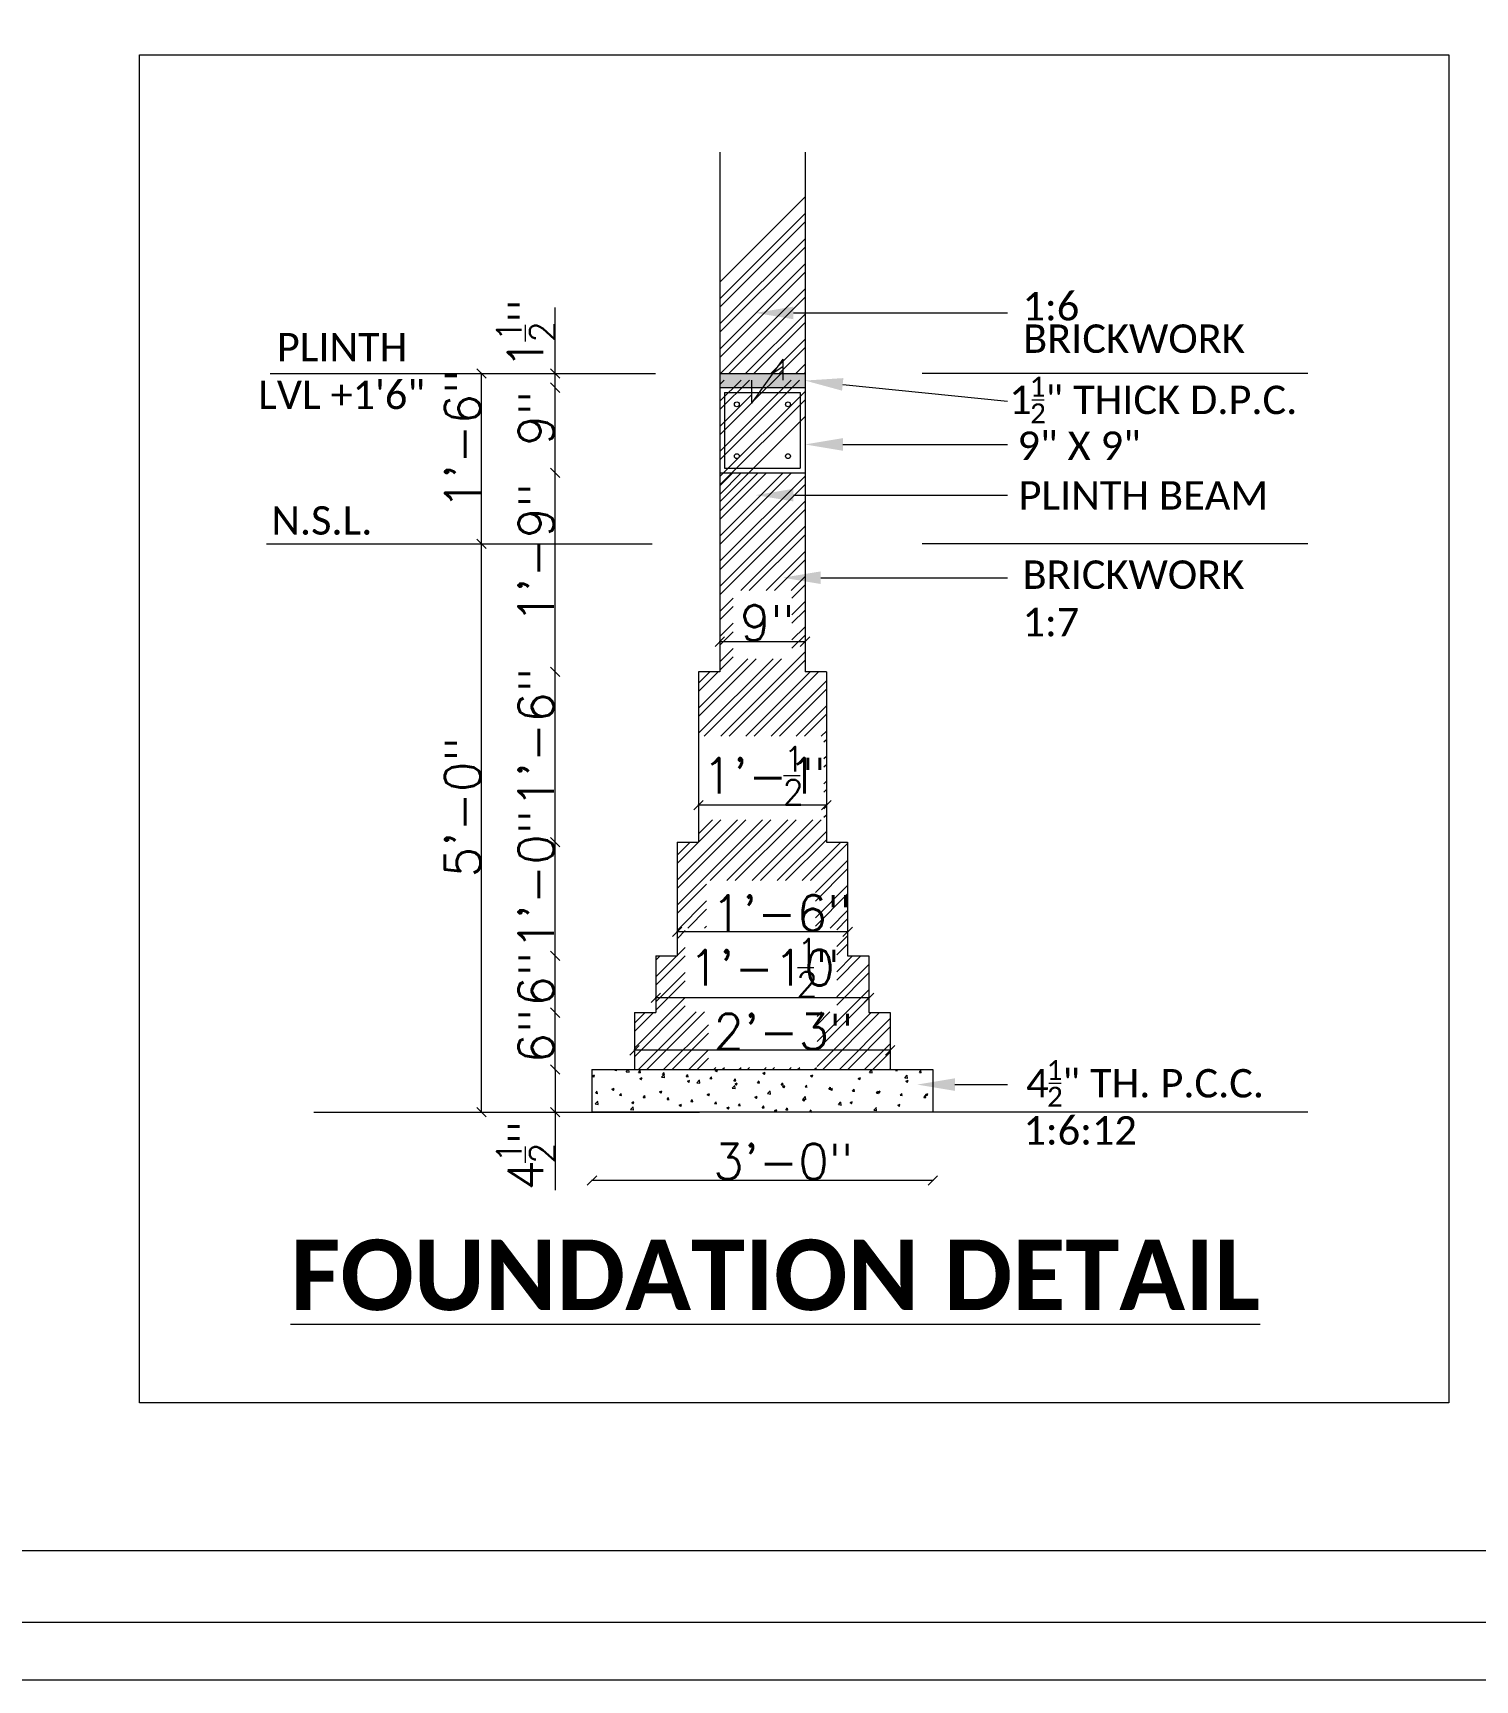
# Model space of a CAD drawing. Header units: metres. Extents: x 0 to 66.7, y 0 to 52.7.
# Drawn here: x 18.53 to 27.88, y 0 to 10.68 of the extents above; entities that cross this region are included whole.
import ezdxf

# ---------------------------------------------------------------- set-up
doc = ezdxf.new("R2010")
doc.units = ezdxf.units.M
doc.linetypes.add('HIDDEN', pattern=[0.375, 0.25, -0.125])
doc.layers.add('TEXT', color=7, linetype='Continuous', lineweight=18)
doc.styles.add('MtXpl_Calibri', font='calibri.ttf')
doc.styles.get("Standard").update_dxf_attribs({"font": 'simplex.shx'})

msp = doc.modelspace()

# ---------------------------------------------------------------- hatches: boundary and pattern name
at = {"lineweight": 0}
msp.add_hatch(color=256, dxfattribs=at).paths.add_polyline_path([(23.53513, 8.47441), (22.98237, 8.47441), (22.98237, 8.38228), (23.53513, 8.38228)])

# ---------------------------------------------------------------- linework, layer by layer
for p, q in [((22.98237, 9.91033), (22.98237, 8.47441)), ((23.53513, 9.91033), (23.53513, 8.47441)), ((21.91406, 8.47441), (21.91406, 8.90195)), ((23.45971, 8.86714), (24.84881, 8.86714)), ((21.72254, 8.6825), (21.72254, 8.78928)), ((23.39127, 8.56609), (23.18748, 8.28235)), ((23.39127, 8.56609), (23.39127, 8.43158)), ((21.43735, 7.36506), (21.43735, 8.47825)), ((21.91406, 7.82569), (21.91406, 8.47825)), ((21.91406, 8.37844), (21.91406, 8.47441)), ((22.98237, 8.47441), (23.53513, 8.47441)), ((22.98237, 8.47441), (22.98237, 8.38228)), ((23.53513, 8.47441), (23.53513, 8.38228)), ((22.98237, 8.38228), (22.98237, 7.82953)), ((22.98237, 8.38228), (23.53513, 8.38228)), ((23.01308, 8.35157), (23.01308, 7.86023)), ((23.01308, 8.35157), (23.50442, 8.35157)), ((23.18748, 8.43158), (23.18748, 8.28235)), ((23.50442, 8.35157), (23.50442, 7.86023)), ((23.53513, 8.38228), (23.53513, 7.82953)), ((23.77954, 8.4035), (24.84881, 8.2948)), ((25.00632, 8.30303), (25.08668, 8.30303)), ((23.7808, 8.0139), (24.84881, 8.0139)), ((21.91406, 6.53592), (21.91406, 7.83336)), ((22.98237, 7.82953), (23.53513, 7.82953)), ((22.98237, 7.82953), (22.98237, 6.53976)), ((23.01308, 7.86023), (23.50442, 7.86023)), ((23.53513, 7.82953), (23.53513, 6.53976)), ((23.45971, 7.68532), (24.84881, 7.68532)), ((21.43735, 3.68002), (21.43735, 7.37274)), ((23.63696, 7.14957), (24.84881, 7.14957)), ((23.53897, 6.73454), (22.97853, 6.73454)), ((21.91406, 5.43041), (21.91406, 6.5436)), ((22.98237, 6.53976), (22.84418, 6.53976)), ((22.84418, 6.53976), (22.84418, 5.43425)), ((23.67332, 6.53976), (23.53513, 6.53976)), ((23.67332, 6.53976), (23.67332, 5.43425)), ((23.39612, 5.86605), (23.5029, 5.86605)), ((23.67716, 5.67453), (22.84035, 5.67453)), ((21.91406, 4.69341), (21.91406, 5.43809)), ((22.706, 5.43425), (22.706, 4.69725)), ((22.706, 5.43425), (22.84418, 5.43425)), ((23.67332, 5.43425), (23.81151, 5.43425)), ((23.81151, 5.43425), (23.81151, 4.69725)), ((23.81535, 4.85243), (22.70216, 4.85243)), ((21.91406, 4.3249), (21.91406, 4.70108)), ((22.56781, 4.69725), (22.56781, 4.32874)), ((22.56781, 4.69725), (22.706, 4.69725)), ((23.48559, 4.62047), (23.59237, 4.62047)), ((23.81151, 4.69725), (23.9497, 4.69725)), ((23.9497, 4.69725), (23.9497, 4.32874)), ((23.95353, 4.42503), (22.56397, 4.42503)), ((21.91406, 3.9564), (21.91406, 4.33258)), ((22.42962, 4.32874), (22.42962, 3.96024)), ((22.42962, 4.32874), (22.56781, 4.32874)), ((23.9497, 4.32874), (24.08788, 4.32874)), ((24.08788, 4.32874), (24.08788, 3.96024)), ((24.09172, 4.08435), (22.42578, 4.08435)), ((21.91406, 3.96024), (21.91406, 3.68002)), ((22.15324, 3.96024), (22.15324, 3.68386)), ((22.15324, 3.96024), (24.36426, 3.96024)), ((24.36426, 3.96024), (24.36426, 3.68386)), ((24.50766, 3.86221), (24.84881, 3.86221)), ((25.1163, 3.87073), (25.19666, 3.87073)), ((21.91406, 3.68386), (21.91406, 3.177)), ((24.36426, 3.68386), (22.15324, 3.68386)), ((21.72254, 3.35462), (21.72254, 3.4614)), ((24.3681, 3.24059), (22.1494, 3.24059))]:
    msp.add_line(p, q, dxfattribs=at)
at = {"linetype": 'Continuous', "lineweight": 0}
for p, q in [((22.98237, 9.0671), (23.53513, 9.61985)), ((22.98237, 8.95852), (23.53513, 9.51128)), ((22.98237, 8.90424), (23.53513, 9.45699)), ((22.98237, 8.79567), (23.53513, 9.34842)), ((22.98237, 8.74138), (23.53513, 9.29414)), ((22.98237, 8.63281), (23.53513, 9.18557)), ((22.98237, 8.57852), (23.53513, 9.13128)), ((22.98683, 8.47441), (23.53513, 9.02271)), ((23.04111, 8.47441), (23.53513, 8.96842)), ((23.14969, 8.47441), (23.53513, 8.85985)), ((23.20397, 8.47441), (23.53513, 8.80557)), ((23.31254, 8.47441), (23.53513, 8.69699)), ((23.36683, 8.47441), (23.53513, 8.64271)), ((23.20383, 8.29838), (23.39127, 8.48581)), ((23.32764, 8.47749), (23.39127, 8.52)), ((23.4754, 8.47441), (23.53513, 8.53414)), ((23.52969, 8.47441), (23.53513, 8.47985)), ((22.98237, 8.29406), (23.1199, 8.43158)), ((22.98237, 7.96834), (23.44561, 8.43158)), ((22.98237, 8.40263), (23.01133, 8.43158)), ((22.98237, 8.23977), (23.17418, 8.43158)), ((22.98237, 7.91406), (23.4999, 8.43158)), ((22.98237, 7.80549), (23.53513, 8.35824)), ((22.98237, 8.1312), (23.18748, 8.33631)), ((22.98237, 7.7512), (23.53513, 8.30396)), ((22.98237, 8.07692), (23.18748, 8.28202)), ((22.98237, 7.64263), (23.53513, 8.19539)), ((22.98237, 7.74445), (23.06745, 7.82953)), ((22.98237, 7.58159), (23.23031, 7.82953)), ((22.98237, 7.41873), (23.39317, 7.82953)), ((22.98237, 7.69016), (23.12174, 7.82953)), ((22.98237, 7.5273), (23.2846, 7.82953)), ((22.98237, 7.36445), (23.44745, 7.82953)), ((22.98237, 7.25587), (23.53513, 7.80863)), ((22.98237, 7.20159), (23.53513, 7.75434)), ((22.98237, 7.09302), (23.53513, 7.64577)), ((22.98237, 7.03873), (23.53513, 7.59149)), ((23.11921, 7.067), (23.53513, 7.48292)), ((23.1735, 7.067), (23.53513, 7.42863)), ((23.28207, 7.067), (23.53513, 7.32006)), ((23.33636, 7.067), (23.53513, 7.26577)), ((23.44493, 7.067), (23.53513, 7.1572)), ((23.4501, 7.01789), (23.53513, 7.10292)), ((22.98237, 6.93016), (23.06901, 7.0168)), ((22.98237, 6.87587), (23.06901, 6.96251)), ((23.4501, 6.90932), (23.53513, 6.99434)), ((22.98237, 6.7673), (23.06901, 6.85394)), ((23.4501, 6.85503), (23.53513, 6.94006)), ((22.98237, 6.71302), (23.06901, 6.79966)), ((23.4501, 6.74646), (23.53513, 6.83149)), ((23.4501, 6.69218), (23.53513, 6.7772)), ((22.84418, 6.3034), (23.16481, 6.62403)), ((22.84418, 6.14054), (23.32767, 6.62403)), ((22.84418, 6.24911), (23.2191, 6.62403)), ((22.88051, 6.12258), (23.38196, 6.62403)), ((22.98237, 6.60445), (23.06901, 6.69108)), ((22.98237, 6.55016), (23.06901, 6.6368)), ((22.98908, 6.12258), (23.53513, 6.66863)), ((22.84418, 6.46626), (22.91769, 6.53976)), ((22.84418, 6.41197), (22.97198, 6.53976)), ((23.04337, 6.12258), (23.53513, 6.61434)), ((23.15194, 6.12258), (23.56912, 6.53976)), ((23.20622, 6.12258), (23.6234, 6.53976)), ((23.31479, 6.12258), (23.67332, 6.4811)), ((23.36908, 6.12258), (23.67332, 6.42682)), ((23.47765, 6.12258), (23.67332, 6.31825)), ((23.53194, 6.12258), (23.67332, 6.26396)), ((23.64051, 6.12258), (23.67332, 6.15539)), ((23.65702, 6.08481), (23.67332, 6.1011)), ((23.65702, 5.97624), (23.67332, 5.99253)), ((23.65702, 5.92195), (23.67332, 5.93825)), ((23.65702, 5.81338), (23.67332, 5.82968)), ((23.65702, 5.75909), (23.67332, 5.77539)), ((23.65702, 5.65052), (23.67332, 5.66682)), ((22.706, 5.18807), (23.09694, 5.57901)), ((22.706, 5.02521), (23.2598, 5.57901)), ((22.706, 5.13378), (23.15122, 5.57901)), ((22.84418, 5.48911), (22.93408, 5.57901)), ((22.84418, 5.43483), (22.98837, 5.57901)), ((22.91996, 5.18489), (23.31408, 5.57901)), ((23.02853, 5.18489), (23.42265, 5.57901)), ((23.08282, 5.18489), (23.47694, 5.57901)), ((23.19139, 5.18489), (23.58551, 5.57901)), ((23.24567, 5.18489), (23.6398, 5.57901)), ((23.65702, 5.59624), (23.67332, 5.61253)), ((23.35424, 5.18489), (23.67332, 5.50396)), ((23.40853, 5.18489), (23.67332, 5.44968)), ((22.706, 5.35093), (22.78932, 5.43425)), ((22.706, 5.29664), (22.84361, 5.43425)), ((23.5171, 5.18489), (23.76647, 5.43425)), ((23.57139, 5.18489), (23.81151, 5.42501)), ((23.60216, 5.10709), (23.81151, 5.31644)), ((23.60216, 5.0528), (23.81151, 5.26215)), ((22.706, 4.97093), (22.89672, 5.16165)), ((23.60216, 4.94423), (23.81151, 5.15358)), ((22.706, 4.86235), (22.89672, 5.05308)), ((23.60216, 4.88995), (23.81151, 5.09929)), ((22.77467, 4.87674), (22.89672, 4.99879)), ((23.69753, 4.87674), (23.81151, 4.99072)), ((23.74053, 4.86546), (23.81151, 4.93644)), ((22.706, 4.80807), (22.75835, 4.86043)), ((22.88324, 4.87674), (22.89672, 4.89022)), ((23.74053, 4.75689), (23.81151, 4.82787)), ((22.706, 4.6995), (22.75835, 4.75185)), ((23.74053, 4.7026), (23.81151, 4.77358)), ((22.56781, 4.50702), (22.75835, 4.69757)), ((22.56781, 4.56131), (22.70374, 4.69725)), ((22.56781, 4.66988), (22.59517, 4.69725)), ((23.74053, 4.59403), (23.84374, 4.69725)), ((23.74053, 4.53974), (23.89803, 4.69725)), ((23.74053, 4.43117), (23.9497, 4.64034)), ((22.56781, 4.39845), (22.75835, 4.589)), ((22.56781, 4.34417), (22.75835, 4.53471)), ((23.74053, 4.37689), (23.9497, 4.58605)), ((22.42962, 4.09741), (22.75835, 4.42614)), ((23.61411, 4.1419), (23.9497, 4.47748)), ((23.61411, 4.08761), (23.9497, 4.4232)), ((22.42962, 4.04312), (22.75835, 4.37185)), ((22.42962, 4.26026), (22.4981, 4.32874)), ((22.42962, 4.20598), (22.55238, 4.32874)), ((22.45531, 3.96024), (22.82824, 4.33317)), ((22.50959, 3.96024), (22.88253, 4.33317)), ((23.61411, 4.30475), (23.64253, 4.33317)), ((23.61411, 4.25047), (23.69682, 4.33317)), ((23.61411, 3.97904), (23.96381, 4.32874)), ((23.64959, 3.96024), (24.0181, 4.32874)), ((23.75816, 3.96024), (24.08788, 4.28996)), ((22.61816, 3.96024), (22.90867, 4.25074)), ((22.67245, 3.96024), (22.90867, 4.19646)), ((23.81245, 3.96024), (24.08788, 4.23567)), ((22.78102, 3.96024), (22.90867, 4.08789)), ((23.92102, 3.96024), (24.08788, 4.1271)), ((23.97531, 3.96024), (24.08788, 4.07281)), ((22.30191, 3.95458), (22.30666, 3.96024)), ((22.30191, 3.95458), (22.31476, 3.95346)), ((22.31437, 3.95279), (22.313, 3.96024)), ((22.37498, 3.94566), (22.38897, 3.96024)), ((22.3937, 3.9422), (22.3916, 3.96024)), ((22.45609, 3.94109), (22.46646, 3.95344)), ((22.46856, 3.9393), (22.46607, 3.95278)), ((22.83531, 3.96024), (22.90867, 4.0336)), ((22.94388, 3.96024), (22.95763, 3.97399)), ((22.95268, 3.95363), (22.96773, 3.95941)), ((22.95268, 3.95363), (22.96337, 3.94642)), ((22.96298, 3.94575), (22.96734, 3.95874)), ((22.99816, 3.96024), (23.01192, 3.97399)), ((23.10674, 3.96024), (23.12049, 3.97399)), ((23.16102, 3.96024), (23.17478, 3.97399)), ((23.26959, 3.96024), (23.28335, 3.97399)), ((23.32388, 3.96024), (23.33763, 3.97399)), ((23.43245, 3.96024), (23.4462, 3.97399)), ((23.48674, 3.96024), (23.50049, 3.97399)), ((23.59531, 3.96024), (23.60906, 3.97399)), ((23.95239, 3.94157), (23.96913, 3.95902)), ((23.9711, 3.93812), (23.96873, 3.95854)), ((24.08388, 3.96024), (24.08788, 3.96424)), ((24.12228, 3.9544), (24.12717, 3.96024)), ((24.12228, 3.95441), (24.13513, 3.95328)), ((24.13474, 3.95261), (24.13333, 3.96024)), ((24.27646, 3.94092), (24.28682, 3.95327)), ((22.15422, 3.91873), (22.16927, 3.92451)), ((22.15422, 3.91873), (22.16491, 3.91152)), ((22.16452, 3.91085), (22.16888, 3.92384)), ((22.37498, 3.94566), (22.3941, 3.94269)), ((22.45609, 3.94109), (22.46894, 3.93997)), ((22.46314, 3.90151), (22.47819, 3.90729)), ((22.46314, 3.90151), (22.47383, 3.8943)), ((22.47344, 3.89364), (22.4778, 3.90663)), ((22.6044, 3.91008), (22.62114, 3.92753)), ((22.6044, 3.91008), (22.62352, 3.90711)), ((22.61028, 3.92761), (22.62064, 3.93996)), ((22.61028, 3.92761), (22.62313, 3.92648)), ((22.62274, 3.92581), (22.62025, 3.93929)), ((22.62311, 3.90662), (22.62074, 3.92704)), ((22.76446, 3.91412), (22.77482, 3.92647)), ((22.76446, 3.91412), (22.77731, 3.91299)), ((22.77207, 3.8843), (22.78712, 3.89007)), ((22.77207, 3.8843), (22.78276, 3.87708)), ((22.77692, 3.91232), (22.77444, 3.9258)), ((22.78237, 3.87642), (22.78673, 3.88941)), ((22.83381, 3.8745), (22.85056, 3.89195)), ((22.83381, 3.8745), (22.85293, 3.87153)), ((22.85253, 3.87104), (22.85015, 3.89146)), ((22.91864, 3.90063), (22.92901, 3.91298)), ((22.91864, 3.90063), (22.93149, 3.8995)), ((22.9311, 3.89884), (22.92862, 3.91231)), ((23.06323, 3.83892), (23.07997, 3.85637)), ((23.07282, 3.88714), (23.08567, 3.88601)), ((23.07283, 3.88714), (23.08319, 3.89949)), ((23.08194, 3.83546), (23.07957, 3.85588)), ((23.08099, 3.86708), (23.09604, 3.87286)), ((23.08099, 3.86708), (23.09169, 3.85987)), ((23.08529, 3.88535), (23.0828, 3.89882)), ((23.0913, 3.8592), (23.09565, 3.87219)), ((23.22701, 3.87365), (23.23737, 3.886)), ((23.22701, 3.87365), (23.23986, 3.87252)), ((23.23947, 3.87186), (23.23698, 3.88533)), ((23.26161, 3.93641), (23.27666, 3.94219)), ((23.26161, 3.93641), (23.2723, 3.9292)), ((23.27191, 3.92853), (23.27627, 3.94152)), ((23.38119, 3.86016), (23.39155, 3.87251)), ((23.38119, 3.86016), (23.39404, 3.85904)), ((23.38992, 3.84987), (23.40497, 3.85564)), ((23.38992, 3.84987), (23.40061, 3.84265)), ((23.39365, 3.85837), (23.39117, 3.87184)), ((23.40022, 3.84199), (23.40458, 3.85498)), ((23.53537, 3.84667), (23.54574, 3.85902)), ((23.53537, 3.84667), (23.54822, 3.84555)), ((23.54783, 3.84488), (23.54535, 3.85835)), ((23.57053, 3.9192), (23.58559, 3.92497)), ((23.57053, 3.9192), (23.58123, 3.91198)), ((23.58084, 3.91132), (23.5852, 3.92431)), ((23.87946, 3.90198), (23.89451, 3.90776)), ((23.87946, 3.90198), (23.89015, 3.89477)), ((23.88976, 3.8941), (23.89412, 3.90709)), ((23.95239, 3.94157), (23.9715, 3.93861)), ((24.1818, 3.90599), (24.19854, 3.92344)), ((24.1818, 3.90599), (24.20092, 3.90303)), ((24.18839, 3.88477), (24.20344, 3.89054)), ((24.18839, 3.88477), (24.19908, 3.87755)), ((24.20052, 3.90254), (24.19814, 3.92296)), ((24.19869, 3.87689), (24.20305, 3.88988)), ((24.27646, 3.94092), (24.28931, 3.93979)), ((24.28892, 3.93912), (24.28644, 3.9526)), ((22.17407, 3.73626), (22.19081, 3.75371)), ((22.17756, 3.80638), (22.18792, 3.81873)), ((22.17756, 3.80638), (22.1904, 3.80526)), ((22.19002, 3.80459), (22.18753, 3.81806)), ((22.19278, 3.73281), (22.19041, 3.75322)), ((22.28253, 3.83218), (22.29758, 3.83796)), ((22.28253, 3.83218), (22.29322, 3.82497)), ((22.29283, 3.8243), (22.29719, 3.83729)), ((22.33174, 3.79289), (22.3421, 3.80524)), ((22.33174, 3.79289), (22.34459, 3.79177)), ((22.3442, 3.7911), (22.34171, 3.80458)), ((22.41084, 3.74563), (22.42589, 3.75141)), ((22.41084, 3.74563), (22.42153, 3.73842)), ((22.42114, 3.73776), (22.4255, 3.75075)), ((22.48592, 3.7794), (22.49628, 3.79175)), ((22.48592, 3.7794), (22.49877, 3.77828)), ((22.49838, 3.77761), (22.4959, 3.79109)), ((22.59145, 3.81497), (22.6065, 3.82074)), ((22.59145, 3.81497), (22.60215, 3.80775)), ((22.60176, 3.80709), (22.60611, 3.82008)), ((22.6401, 3.76591), (22.65047, 3.77826)), ((22.6401, 3.76591), (22.65295, 3.76479)), ((22.65256, 3.76412), (22.65008, 3.7776)), ((22.79429, 3.75242), (22.80465, 3.76477)), ((22.79429, 3.75242), (22.80713, 3.7513)), ((22.80675, 3.75063), (22.80426, 3.76411)), ((22.90038, 3.79775), (22.91543, 3.80353)), ((22.90038, 3.79775), (22.91107, 3.79054)), ((22.91068, 3.78987), (22.91504, 3.80286)), ((22.94847, 3.73894), (22.95883, 3.75129)), ((22.96093, 3.73714), (22.95844, 3.75062)), ((23.06323, 3.83892), (23.08234, 3.83595)), ((23.2093, 3.78053), (23.22436, 3.78631)), ((23.2093, 3.78053), (23.22, 3.77332)), ((23.21961, 3.77266), (23.22397, 3.78565)), ((23.29264, 3.80334), (23.30938, 3.82079)), ((23.29264, 3.80334), (23.31176, 3.80037)), ((23.31136, 3.79988), (23.30898, 3.8203)), ((23.51823, 3.76332), (23.53328, 3.7691)), ((23.51823, 3.76332), (23.52892, 3.75611)), ((23.52206, 3.76776), (23.5388, 3.78521)), ((23.52206, 3.76776), (23.54117, 3.76479)), ((23.52853, 3.75544), (23.53289, 3.76843)), ((23.54077, 3.7643), (23.5384, 3.78472)), ((23.68956, 3.83318), (23.69992, 3.84553)), ((23.68956, 3.83318), (23.7024, 3.83206)), ((23.69885, 3.83265), (23.7139, 3.83843)), ((23.69885, 3.83265), (23.70954, 3.82544)), ((23.70202, 3.83139), (23.69953, 3.84486)), ((23.70915, 3.82477), (23.71351, 3.83776)), ((23.75147, 3.73218), (23.76821, 3.74962)), ((23.77019, 3.72872), (23.76781, 3.74914)), ((23.82716, 3.7461), (23.84221, 3.75188)), ((23.82716, 3.7461), (23.83785, 3.73889)), ((23.83746, 3.73822), (23.84182, 3.75121)), ((23.84374, 3.81969), (23.8541, 3.83204)), ((23.84374, 3.81969), (23.85659, 3.81857)), ((23.8562, 3.8179), (23.85371, 3.83137)), ((23.99792, 3.8062), (24.00828, 3.81855)), ((23.99792, 3.8062), (24.01077, 3.80508)), ((24.00777, 3.81543), (24.02282, 3.82121)), ((24.00777, 3.81543), (24.01846, 3.80822)), ((24.01038, 3.80441), (24.0079, 3.81788)), ((24.01807, 3.80756), (24.02243, 3.82055)), ((24.1521, 3.79271), (24.16247, 3.80506)), ((24.1521, 3.79271), (24.16495, 3.79159)), ((24.16456, 3.79092), (24.16208, 3.80439)), ((24.30629, 3.77922), (24.31665, 3.79157)), ((24.30629, 3.77922), (24.31913, 3.7781)), ((24.31875, 3.77743), (24.31626, 3.79091)), ((24.3167, 3.79822), (24.33175, 3.804)), ((24.3167, 3.79822), (24.32739, 3.79101)), ((24.327, 3.79034), (24.33136, 3.80333)), ((22.17407, 3.73626), (22.19319, 3.73329)), ((22.40348, 3.70068), (22.42023, 3.71813)), ((22.40348, 3.70068), (22.4226, 3.69771)), ((22.4222, 3.69723), (22.41982, 3.71764)), ((22.71976, 3.72842), (22.73482, 3.7342)), ((22.71976, 3.72842), (22.73046, 3.72121)), ((22.73007, 3.72054), (22.73443, 3.73353)), ((22.94847, 3.73894), (22.96132, 3.73781)), ((23.02869, 3.7112), (23.04374, 3.71698)), ((23.02869, 3.7112), (23.03938, 3.70399)), ((23.03899, 3.70332), (23.04335, 3.71631)), ((23.10265, 3.72545), (23.11301, 3.7378)), ((23.10265, 3.72545), (23.1155, 3.72432)), ((23.11511, 3.72365), (23.11263, 3.73713)), ((23.25683, 3.71196), (23.2672, 3.72431)), ((23.25683, 3.71196), (23.26968, 3.71083)), ((23.2693, 3.71016), (23.26681, 3.72364)), ((23.33762, 3.69399), (23.35267, 3.69976)), ((23.33762, 3.69399), (23.34831, 3.68677)), ((23.34792, 3.68611), (23.35228, 3.6991)), ((23.41102, 3.69847), (23.42138, 3.71082)), ((23.41102, 3.69847), (23.42386, 3.69734)), ((23.42348, 3.69668), (23.42099, 3.71015)), ((23.5652, 3.68498), (23.57556, 3.69733)), ((23.5652, 3.68498), (23.57799, 3.68386)), ((23.57754, 3.68386), (23.57517, 3.69666)), ((23.75147, 3.73218), (23.77059, 3.72921)), ((23.98089, 3.6966), (23.99763, 3.71404)), ((23.98089, 3.6966), (24, 3.69363)), ((23.9996, 3.69314), (23.99723, 3.71356)), ((24.13608, 3.72889), (24.15113, 3.73466)), ((24.13608, 3.72889), (24.14678, 3.72168)), ((24.14639, 3.72101), (24.15074, 3.734))]:
    msp.add_line(p, q, dxfattribs=at)
at = {"linetype": 'HIDDEN', "lineweight": 0, "ltscale": 10}
for p, q in [((20.06587, 8.47441), (22.98237, 8.47441)), ((26.79552, 8.47441), (23.53513, 8.47441)), ((20.04271, 7.3689), (22.98237, 7.3689)), ((26.79552, 7.3689), (23.53513, 7.3689)), ((20.3498, 3.68386), (22.98237, 3.68386)), ((26.79552, 3.68386), (23.53513, 3.68386))]:
    msp.add_line(p, q, dxfattribs=at)
at = {"linetype": 'ByBlock', "lineweight": 0}
for p, q in [((21.46806, 8.4437), (21.40664, 8.50512)), ((21.94476, 8.4437), (21.88335, 8.50512)), ((21.94476, 8.4437), (21.88335, 8.50512)), ((21.88335, 8.41299), (21.94476, 8.35157)), ((21.94476, 7.79882), (21.88335, 7.86023)), ((21.88335, 7.86023), (21.94476, 7.79882)), ((21.40664, 7.39961), (21.46806, 7.33819)), ((21.46806, 7.33819), (21.40664, 7.39961)), ((23.01308, 6.76525), (22.95166, 6.70383)), ((23.50442, 6.70383), (23.56584, 6.76525)), ((21.94476, 6.50905), (21.88335, 6.57047)), ((21.88335, 6.57047), (21.94476, 6.50905)), ((22.87489, 5.70524), (22.81348, 5.64383)), ((23.64261, 5.64383), (23.70403, 5.70524)), ((21.88335, 5.46496), (21.94476, 5.40354)), ((21.94476, 5.40354), (21.88335, 5.46496)), ((22.7367, 4.88313), (22.67529, 4.82172)), ((23.7808, 4.82172), (23.84222, 4.88313)), ((21.94476, 4.66654), (21.88335, 4.72795)), ((21.88335, 4.72795), (21.94476, 4.66654)), ((22.59852, 4.45574), (22.5371, 4.39432)), ((23.91899, 4.39432), (23.9804, 4.45574)), ((21.94476, 4.29803), (21.88335, 4.35945)), ((21.88335, 4.35945), (21.94476, 4.29803)), ((22.46033, 4.11506), (22.39891, 4.05364)), ((24.05718, 4.05364), (24.11859, 4.11506)), ((21.88335, 3.99095), (21.94476, 3.92953)), ((21.94476, 3.92953), (21.88335, 3.99095)), ((21.40664, 3.71457), (21.46806, 3.65315)), ((21.88335, 3.71457), (21.94476, 3.65315)), ((22.18395, 3.2713), (22.12253, 3.20989)), ((24.33355, 3.20989), (24.39497, 3.2713))]:
    msp.add_line(p, q, dxfattribs=at)
at = {"lineweight": 0}
for points in [[(0, 0), (0, 52.68901), (66.70833, 52.68901), (66.70833, 0)], [(0.5355, 0.37263), (0.5355, 52.31639), (66.3357, 52.31639), (66.3357, 0.37263)], [(1.05197, 0.83841), (1.05197, 51.8506), (65.86992, 51.8506), (65.86992, 0.83841)], [(19.2184, 10.54004), (27.71017, 10.54004), (27.71017, 1.79894), (19.2184, 1.79894)]]:
    msp.add_lwpolyline(points, close=True, dxfattribs=at)
for centre in [(23.09266, 8.27398), (23.42484, 8.27398), (23.09266, 7.93783), (23.42484, 7.93783)]:
    msp.add_circle(centre, 0.01592, dxfattribs=at)
for points in [[(23.45971, 8.8262), (23.21404, 8.86714), (23.45971, 8.90809)], [(23.7754, 8.36276), (23.53513, 8.42834), (23.78368, 8.44423)], [(23.7808, 7.97295), (23.53513, 8.0139), (23.7808, 8.05484)], [(23.45971, 7.64438), (23.21404, 7.68532), (23.45971, 7.72627)], [(23.63696, 7.10862), (23.39129, 7.14957), (23.63696, 7.19051)], [(24.50766, 3.82127), (24.26199, 3.86221), (24.50766, 3.90316)]]:
    msp.add_solid(points, dxfattribs=at)

# ---------------------------------------------------------------- texts
at = {"lineweight": 0, "style": 'MtXpl_Calibri'}
for s, height, p in [('1:6', 0.184252, (24.94564, 8.81853)), ('BRICKWORK', 0.184252, (24.94926, 8.60806)), ('PLINTH', 0.184252, (20.10955, 8.55246)), ('1', 0.12898, (24.99188, 8.32453)), ('LVL +1\'6"', 0.184252, (19.98893, 8.24367)), ('1', 0.18425, (24.8592, 8.21091)), ('" THICK D.P.C.', 0.1842555, (25.09372, 8.2109)), ('2', 0.12898, (24.99501, 8.15127)), ('9" X 9"', 0.184252, (24.91261, 7.91364)), ('PLINTH BEAM', 0.1842518, (24.92024, 7.59134)), ('N.S.L.', 0.184252, (20.0738, 7.42901)), ('BRICKWORK', 0.184252, (24.94592, 7.0773)), ('1:7', 0.184252, (24.94564, 6.76979)), ('4', 0.18425, (24.96918, 3.7786)), ('1', 0.12898, (25.10186, 3.89223)), ('" TH. P.C.C.', 0.1842555, (25.20371, 3.7786)), ('2', 0.12898, (25.10499, 3.71897)), ('1:6:12', 0.184256, (24.95132, 3.47287))]:
    msp.add_text(s, height=height, dxfattribs=at).set_placement(p)
at = {"lineweight": 0}
for s, height, p in [('"', 0.23031, (21.8377, 8.80006)), ('2', 0.16122, (21.91129, 8.6759)), ('1', 0.16122, (21.69567, 8.68167)), ('1', 0.23031, (21.8377, 8.50355)), ('1\'-6"', 0.230315, (21.43019, 7.59134)), ('9"', 0.230315, (21.90689, 8.00625)), ('1\'-9"', 0.230315, (21.90689, 6.85433)), ('1\'-6"', 0.230315, (21.90689, 5.6567)), ('5\'-0"', 0.230315, (21.43019, 5.20691)), ('1\'-0"', 0.230315, (21.90689, 4.73544)), ('6"', 0.230315, (21.90689, 4.36791)), ('6"', 0.230315, (21.90689, 3.9994)), ('"', 0.23031, (21.8377, 3.47218)), ('1', 0.16122, (21.69567, 3.35379)), ('2', 0.16122, (21.91129, 3.34802)), ('4', 0.23031, (21.8377, 3.17568))]:
    msp.add_text(s, height=height, rotation=90, dxfattribs=at).set_placement(p)
for s, height, p in [('9"', 0.230315, (23.11304, 6.7417)), ('1', 0.16122, (23.39529, 5.89292)), ("1'-1", 0.230315, (22.86966, 5.75089)), ('"', 0.23031, (23.51368, 5.75089)), ('2', 0.16122, (23.38952, 5.6773)), ('1\'-6"', 0.230315, (22.92844, 4.85959)), ('1', 0.16122, (23.48476, 4.64734)), ("1'-10", 0.230315, (22.78019, 4.50532)), ('"', 0.23031, (23.60315, 4.50532)), ('2', 0.16122, (23.47899, 4.43172)), ('2\'-3"', 0.230315, (22.94124, 4.09167)), ('3\'-0"', 0.230315, (22.9392, 3.24791))]:
    msp.add_text(s, height=height, dxfattribs=at).set_placement(p)
at = {"layer": 'TEXT', "lineweight": 0, "insert": (27.22229, 2.8568), "char_height": 0.4574671, "width": 7.7606422, "attachment_point": 3}
msp.add_mtext('\\pxqc;{\\fCalibri|b1|i0|c0|p34;\\LFOUNDATION DETAIL}', dxfattribs=at)

doc.saveas('drawing.dxf')
